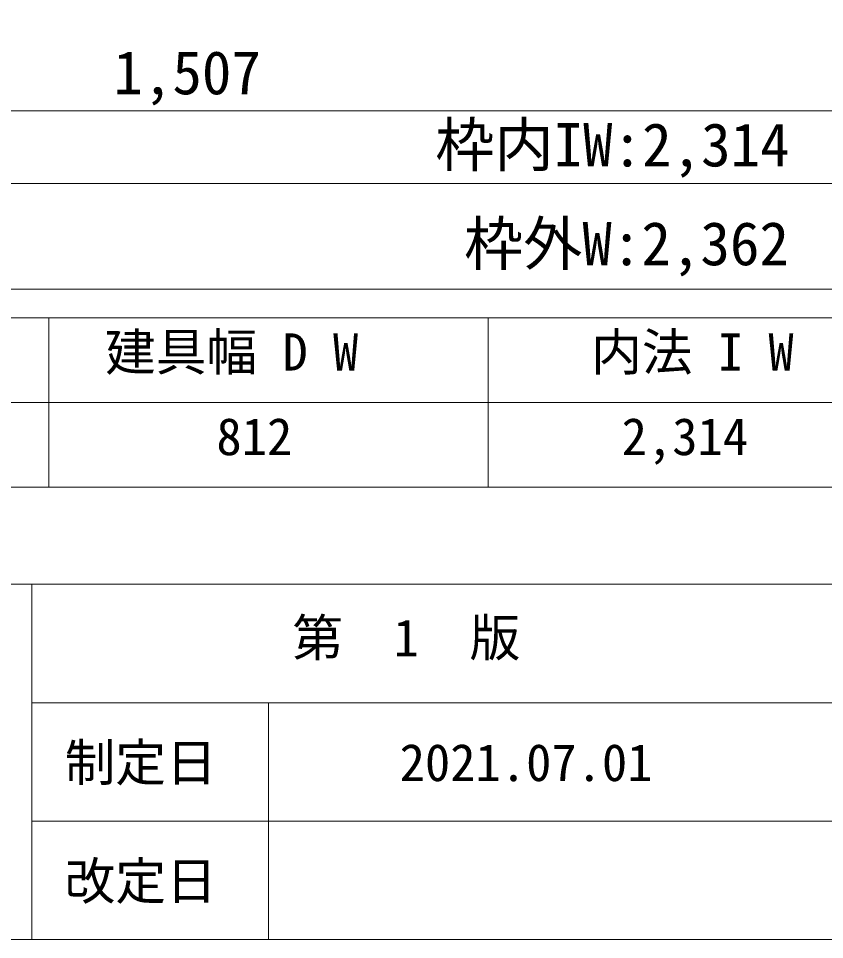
# Model space of a CAD drawing. Units: millimetres on the paper, enlarged 10 times, with parts at other scales. Extents: x -2000 to 2000, y -1385 to 1385.
# Drawn here: x -1198 to -721, y -1385 to -841 of the extents above; entities that cross this region are included whole.
import ezdxf
from ezdxf.enums import TextEntityAlignment as Align

# ---------------------------------------------------------------- set-up
doc = ezdxf.new("R2010")
doc.units = ezdxf.units.MM
doc.header["$LTSCALE"] = 10
doc.layers.add('1-1_0', color=7, linetype='Continuous', lineweight=20)
doc.layers.add('2-0_18', color=7, linetype='Continuous', lineweight=18)
doc.styles.add('ＭＳ ゴシック', font='')
doc.styles.get('ＭＳ ゴシック').set_extended_font_data('MS Gothic')

msp = doc.modelspace()

# ---------------------------------------------------------------- linework, layer by layer
at = {"layer": '1-1_0'}
for p, q in [((380, -1017.5), (-1950, -1017.5)), ((380, -1017.5), (-1950, -1017.5)), ((380, -1017.5), (-1950, -1017.5)), ((-1180, -1017.5), (-1180, -1117.5)), ((-920, -1017.5), (-920, -1117.5)), ((380, -1067.5), (-1950, -1067.5)), ((380, -1117.5), (-1950, -1117.5)), ((2000, -1175), (-2000, -1175)), ((-1190, -1175), (-1190, -1385)), ((2000, -1245), (-1190, -1245)), ((-1050, -1245), (-1050, -1385)), ((60, -1315), (-1190, -1315))]:
    msp.add_line(p, q, dxfattribs=at)
msp.add_lwpolyline([(-2000, -1385), (2000, -1385), (2000, 1385), (-2000, 1385)], close=True, dxfattribs=at)
at = {"layer": '2-0_18', "color": 4, "lineweight": 9}
for p, q in [((-771.31, -895.15), (-1430.95, -895.15)), ((-771.31, -895.15), (-691.31, -895.15)), ((-763.54, -895.15), (-176.86, -895.15)), ((-1503.42, -937.99), (-177.1, -937.99)), ((-1511.47, -1000.5), (-96.86, -1000.5))]:
    msp.add_line(p, q, dxfattribs=at)

# ---------------------------------------------------------------- texts
at = {"layer": '1-1_0', "style": 'ＭＳ ゴシック'}
for s, p in [('建具幅 D W', (-1146.7, -1055.24)), ('内法 I W', (-859.13, -1055.24)), ('812', (-1080.81, -1105.25)), ('2,314', (-841.08, -1105.25)), ('第\u30001\u3000版', (-1035.97, -1224.21)), ('制定日', (-1170.61, -1297.92)), ('2021.07.01', (-972.4, -1297.92)), ('改定日', (-1170.61, -1367.92))]:
    msp.add_text(s, height=21.99, dxfattribs=at).set_placement(p, align=Align.BOTTOM_LEFT)
at = {"layer": '2-0_18', "style": 'ＭＳ ゴシック'}
for s, p in [('1,507', (-1141.77, -893.06)), ('枠内IW:2,314', (-951.34, -935.71)), ('枠外W:2,362', (-934.31, -994.11))]:
    msp.add_text(s, height=25.66, dxfattribs=at).set_placement(p, align=Align.BOTTOM_LEFT)

doc.saveas('drawing.dxf')
